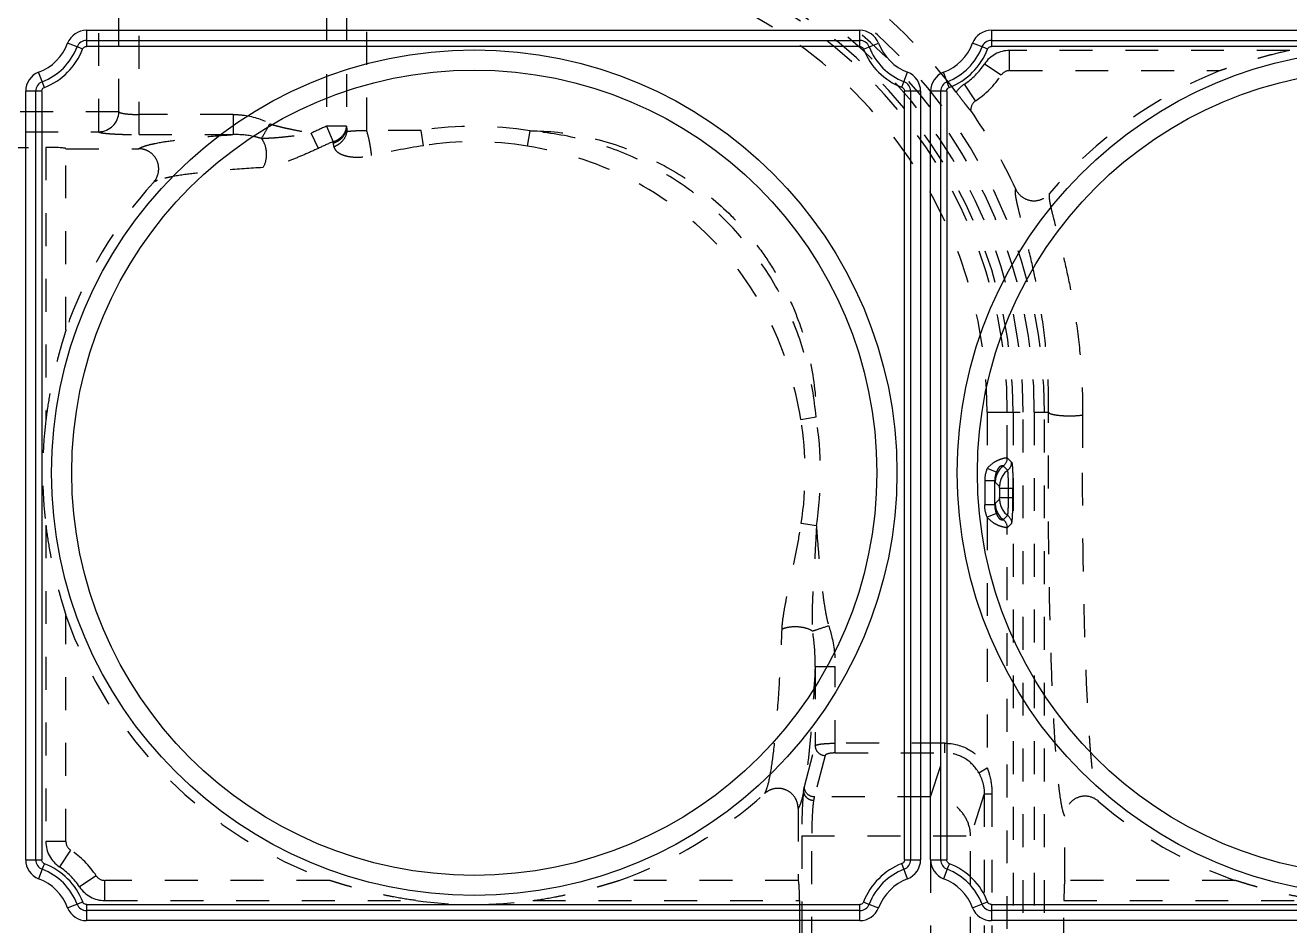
# Model space of a CAD drawing. Header units: millimetres. Extents: x -840 to 1682, y -9216 to -2117.
# Drawn here: x -319.7 to -256.9, y -2510.8 to -2466.1 of the extents above; entities that cross this region are included whole.
import ezdxf

# ---------------------------------------------------------------- set-up
doc = ezdxf.new("R2010")
doc.units = ezdxf.units.MM
doc.header["$LTSCALE"] = 16.335
doc.linetypes.add('HIDDEN', pattern=[0.2, 0.1, -0.1])
doc.layers.get('0').update_dxf_attribs({"linetype": 'CONTINUOUS'})
doc.layers.add('DEFAULT_2', color=8, linetype='HIDDEN')

msp = doc.modelspace()

# ---------------------------------------------------------------- linework, layer by layer
at = {"color": 7, "linetype": 'Continuous'}
for p, q in [((-316.65, -2466.358), (-316.65, -2467.158)), ((-316.65, -2466.358), (-278.226, -2466.358)), ((-278.226, -2467.158), (-278.226, -2466.358)), ((-271.688, -2466.358), (-239.055, -2466.358)), ((-271.688, -2466.358), (-271.688, -2467.158)), ((-316.973, -2467.234), (-317.584, -2467.001)), ((-316.65, -2466.858), (-278.226, -2466.858)), ((-278.039, -2467.287), (-277.292, -2467.001)), ((-272.012, -2467.234), (-272.622, -2467.001)), ((-271.688, -2466.858), (-239.053, -2466.858)), ((-316.84, -2467.296), (-316.973, -2467.234)), ((-278.238, -2467.158), (-316.65, -2467.158)), ((-271.878, -2467.296), (-272.012, -2467.234)), ((-239.053, -2467.158), (-271.688, -2467.158)), ((-318.74, -2469.19), (-319.026, -2468.443)), ((-276.083, -2469.053), (-275.85, -2468.443)), ((-273.778, -2469.19), (-274.064, -2468.443)), ((-319.669, -2507.562), (-319.669, -2469.377)), ((-318.869, -2469.377), (-319.669, -2469.377)), ((-319.169, -2507.562), (-319.169, -2469.377)), ((-318.869, -2469.389), (-318.869, -2507.562)), ((-276.145, -2469.187), (-276.083, -2469.053)), ((-275.207, -2469.377), (-276.007, -2469.377)), ((-276.007, -2507.55), (-276.007, -2469.377)), ((-275.707, -2469.377), (-275.707, -2507.562)), ((-275.207, -2469.377), (-275.207, -2507.562)), ((-273.907, -2469.377), (-274.707, -2469.377)), ((-274.707, -2507.562), (-274.707, -2469.377)), ((-274.207, -2507.562), (-274.207, -2469.377)), ((-273.907, -2469.389), (-273.907, -2507.562)), ((-319.669, -2507.562), (-318.869, -2507.562)), ((-318.731, -2507.752), (-318.793, -2507.886)), ((-275.85, -2508.496), (-276.136, -2507.749)), ((-276.007, -2507.562), (-275.207, -2507.562)), ((-274.707, -2507.562), (-273.907, -2507.562)), ((-273.769, -2507.752), (-273.831, -2507.886)), ((-318.793, -2507.886), (-319.026, -2508.496)), ((-273.831, -2507.886), (-274.064, -2508.496)), ((-317.584, -2509.938), (-316.837, -2509.653)), ((-278.036, -2509.643), (-277.902, -2509.705)), ((-277.902, -2509.705), (-277.292, -2509.938)), ((-272.622, -2509.938), (-271.875, -2509.653)), ((-316.65, -2509.781), (-316.65, -2510.581)), ((-278.226, -2510.081), (-316.65, -2510.081)), ((-316.638, -2509.781), (-278.226, -2509.781)), ((-278.226, -2510.581), (-278.226, -2509.781)), ((-271.688, -2509.781), (-271.688, -2510.581)), ((-239.053, -2510.081), (-271.688, -2510.081)), ((-271.676, -2509.781), (-239.053, -2509.781)), ((-278.226, -2510.581), (-316.65, -2510.581)), ((-239.053, -2510.581), (-271.688, -2510.581))]:
    msp.add_line(p, q, dxfattribs=at)
for centre, radius in [((-297.381, -2488.331), 21), ((-252.381, -2488.331), 21), ((-297.381, -2488.331), 20), ((-252.381, -2488.331), 20)]:
    msp.add_circle(centre, radius, dxfattribs=at)
for centre, radius, start, end in [((-294.881, -2485.831), 81.156, 0, 90), ((-294.881, -2485.831), 81.099, 0, 90), ((-294.881, -2485.831), 79.102, 0, 90), ((-294.881, -2485.831), 71.5, 0, 90), ((-294.881, -2485.831), 68.5, 0, 90), ((-294.881, -2485.831), 66, 0, 90), ((-316.65, -2467.358), 1, 90, 159.07517), ((-278.226, -2467.358), 1, 20.92483, 90), ((-271.688, -2467.358), 1, 90, 159.07517), ((-319.919, -2466.108), 2.5, 290.92483, 339.07517), ((-316.65, -2467.358), 0.5, 90, 159.07517), ((-278.226, -2467.358), 0.5, 20.92483, 90), ((-274.957, -2466.108), 2.5, 200.92483, 249.07517), ((-274.957, -2466.108), 2.5, 290.92483, 339.07517), ((-271.688, -2467.358), 0.5, 90, 159.07517), ((-319.919, -2466.108), 3, 290.92483, 339.07517), ((-319.919, -2466.108), 3.3, 290.92483, 338.98658), ((-274.957, -2466.108), 3.3, 200.92483, 248.98658), ((-274.957, -2466.108), 3, 200.92483, 249.07517), ((-274.957, -2466.108), 3, 290.92483, 339.07517), ((-274.957, -2466.108), 3.3, 290.92483, 338.98658), ((-318.669, -2469.377), 1, 110.92483, 180), ((-318.669, -2469.377), 0.5, 110.92483, 180), ((-276.207, -2469.377), 0.5, 0, 69.07517), ((-276.207, -2469.377), 1, 0, 69.07517), ((-273.707, -2469.377), 1, 110.92483, 180), ((-273.707, -2469.377), 0.5, 110.92483, 180), ((-318.669, -2507.562), 1, 180, 249.07517), ((-318.669, -2507.562), 0.5, 180, 249.07517), ((-319.919, -2510.831), 3.3, 20.92483, 68.98658), ((-274.957, -2510.831), 3.3, 110.92483, 158.98658), ((-276.207, -2507.562), 0.5, 290.92483, 360), ((-276.207, -2507.562), 1, 290.92483, 360), ((-273.707, -2507.562), 1, 180, 249.07517), ((-273.707, -2507.562), 0.5, 180, 249.07517), ((-274.957, -2510.831), 3.3, 20.92483, 68.98658), ((-319.919, -2510.831), 3, 20.92483, 69.07517), ((-274.957, -2510.831), 3, 110.92483, 159.07517), ((-274.957, -2510.831), 3, 20.92483, 69.07517), ((-319.919, -2510.831), 2.5, 20.92483, 69.07517), ((-274.957, -2510.831), 2.5, 110.92483, 159.07517), ((-274.957, -2510.831), 2.5, 20.92483, 69.07517), ((-316.65, -2509.581), 1, 200.92483, 270), ((-316.65, -2509.581), 0.5, 200.92483, 270), ((-278.226, -2509.581), 0.5, 270, 339.07517), ((-278.226, -2509.581), 1, 270, 339.07517), ((-271.688, -2509.581), 1, 200.92483, 270), ((-271.688, -2509.581), 0.5, 200.92483, 270)]:
    msp.add_arc(centre, radius, start, end, dxfattribs=at)
for points in [[(-316.838, -2467.291), (-316.83, -2467.267), (-316.816, -2467.244), (-316.799, -2467.225)], [(-316.799, -2467.225), (-316.781, -2467.205), (-316.759, -2467.188), (-316.734, -2467.177)], [(-316.734, -2467.177), (-316.708, -2467.165), (-316.679, -2467.158), (-316.65, -2467.158)], [(-278.238, -2467.158), (-278.184, -2467.155), (-278.126, -2467.177), (-278.087, -2467.214)], [(-278.087, -2467.214), (-278.066, -2467.234), (-278.05, -2467.26), (-278.039, -2467.287)], [(-271.876, -2467.291), (-271.868, -2467.267), (-271.854, -2467.244), (-271.837, -2467.225)], [(-271.837, -2467.225), (-271.819, -2467.205), (-271.797, -2467.188), (-271.772, -2467.177)], [(-271.772, -2467.177), (-271.746, -2467.165), (-271.717, -2467.158), (-271.688, -2467.158)], [(-318.869, -2469.389), (-318.872, -2469.335), (-318.85, -2469.277), (-318.813, -2469.238)], [(-318.813, -2469.238), (-318.792, -2469.217), (-318.767, -2469.201), (-318.74, -2469.19)], [(-276.14, -2469.189), (-276.116, -2469.197), (-276.093, -2469.211), (-276.074, -2469.228)], [(-276.074, -2469.228), (-276.054, -2469.246), (-276.037, -2469.268), (-276.026, -2469.293)], [(-276.026, -2469.293), (-276.014, -2469.319), (-276.007, -2469.348), (-276.007, -2469.377)], [(-273.907, -2469.389), (-273.91, -2469.335), (-273.888, -2469.277), (-273.851, -2469.238)], [(-273.851, -2469.238), (-273.831, -2469.217), (-273.805, -2469.201), (-273.778, -2469.19)], [(-318.85, -2507.647), (-318.862, -2507.621), (-318.869, -2507.591), (-318.869, -2507.562)], [(-318.802, -2507.712), (-318.822, -2507.694), (-318.839, -2507.671), (-318.85, -2507.647)], [(-318.735, -2507.751), (-318.76, -2507.743), (-318.783, -2507.729), (-318.802, -2507.712)], [(-276.063, -2507.701), (-276.083, -2507.722), (-276.109, -2507.739), (-276.136, -2507.749)], [(-276.007, -2507.55), (-276.004, -2507.604), (-276.026, -2507.663), (-276.063, -2507.701)], [(-273.888, -2507.647), (-273.9, -2507.621), (-273.907, -2507.591), (-273.907, -2507.562)], [(-273.84, -2507.712), (-273.86, -2507.694), (-273.877, -2507.671), (-273.888, -2507.647)], [(-273.774, -2507.751), (-273.798, -2507.743), (-273.821, -2507.729), (-273.84, -2507.712)], [(-316.789, -2509.725), (-316.809, -2509.705), (-316.826, -2509.68), (-316.837, -2509.653)], [(-316.638, -2509.781), (-316.691, -2509.784), (-316.75, -2509.762), (-316.789, -2509.725)], [(-278.078, -2509.715), (-278.096, -2509.736), (-278.119, -2509.753), (-278.145, -2509.764)], [(-278.038, -2509.648), (-278.046, -2509.673), (-278.06, -2509.696), (-278.078, -2509.715)], [(-271.827, -2509.725), (-271.848, -2509.705), (-271.864, -2509.68), (-271.875, -2509.653)], [(-271.676, -2509.781), (-271.73, -2509.784), (-271.788, -2509.762), (-271.827, -2509.725)], [(-278.145, -2509.764), (-278.17, -2509.775), (-278.198, -2509.781), (-278.226, -2509.781)]]:
    msp.add_open_spline(points, degree=3, dxfattribs=at)
at = {"layer": 'DEFAULT_2', "color": 8, "linetype": 'HIDDEN'}
for p, q in [((-316.039, -2471.396), (-316.039, -2461.848)), ((-315.04, -2470.399), (-315.04, -2461.993)), ((-314.036, -2471.536), (-314.036, -2461.995)), ((-304.726, -2461.995), (-304.726, -2471.125)), ((-303.727, -2461.995), (-303.722, -2471.199)), ((-302.723, -2471.331), (-302.723, -2461.848)), ((-256.866, -2467.358), (-270.781, -2467.358)), ((-270.781, -2468.358), (-270.781, -2467.358)), ((-271.199, -2468.583), (-272.034, -2468.033)), ((-270.781, -2468.358), (-260.322, -2468.358)), ((-272.482, -2469.866), (-273.032, -2469.031)), ((-315.04, -2470.399), (-332.763, -2470.399)), ((-315.04, -2470.399), (-315.034, -2470.406)), ((-309.359, -2470.539), (-314.036, -2470.539)), ((-309.359, -2470.539), (-309.359, -2471.536)), ((-272.707, -2470.348), (-272.707, -2470.284)), ((-332.763, -2471.396), (-316.039, -2471.396)), ((-316.039, -2471.396), (-316.033, -2471.404)), ((-307.625, -2471.157), (-307.536, -2470.999)), ((-303.727, -2471.125), (-304.726, -2471.125)), ((-304.726, -2471.125), (-304.399, -2471.89)), ((-303.727, -2471.125), (-303.722, -2471.199)), ((-300.027, -2471.331), (-302.723, -2471.331)), ((-299.909, -2472.087), (-300.027, -2471.331)), ((-294.734, -2472.106), (-294.611, -2471.351)), ((-314.036, -2471.536), (-309.359, -2471.536)), ((-305.128, -2472.221), (-305.489, -2471.471)), ((-304.394, -2471.961), (-304.399, -2471.89)), ((-321.169, -2472.17), (-318.669, -2472.17)), ((-318.669, -2472.17), (-318.669, -2485.72)), ((-317.669, -2472.24), (-314.058, -2472.24)), ((-317.669, -2481.233), (-317.669, -2472.24)), ((-281.155, -2485.685), (-280.401, -2485.562)), ((-271.896, -2485.331), (-270.106, -2485.331)), ((-271.896, -2485.331), (-271.896, -2488.117)), ((-270.898, -2487.597), (-270.898, -2485.331)), ((-270.605, -2485.331), (-270.605, -2536.331)), ((-270.106, -2536.331), (-270.106, -2485.331)), ((-269.555, -2485.331), (-268.845, -2485.331)), ((-269.555, -2485.331), (-269.555, -2536.331)), ((-269.056, -2536.331), (-269.056, -2485.331)), ((-270.898, -2487.597), (-270.682, -2487.813)), ((-271.441, -2488.308), (-271.896, -2488.117)), ((-270.882, -2488.213), (-271.097, -2487.997)), ((-271.522, -2488.736), (-272.022, -2488.736)), ((-272.022, -2488.736), (-272.022, -2489.926)), ((-271.522, -2489.926), (-271.522, -2488.736)), ((-271.283, -2489.011), (-271.498, -2488.796)), ((-271.279, -2489.095), (-270.618, -2489.095)), ((-271.279, -2489.095), (-271.279, -2489.568)), ((-271.279, -2489.568), (-270.618, -2489.568)), ((-270.838, -2489.568), (-270.838, -2489.095)), ((-270.618, -2489.568), (-270.618, -2489.095)), ((-271.522, -2489.926), (-272.022, -2489.926)), ((-271.498, -2489.867), (-271.283, -2489.652)), ((-280.381, -2490.977), (-281.136, -2490.859)), ((-271.442, -2490.355), (-271.896, -2490.546)), ((-271.896, -2490.546), (-271.896, -2502.991)), ((-271.097, -2490.665), (-270.882, -2490.45)), ((-270.682, -2490.849), (-270.898, -2491.065)), ((-318.669, -2490.942), (-318.669, -2506.655)), ((-270.898, -2530.597), (-270.898, -2491.065)), ((-317.669, -2506.655), (-317.669, -2495.43)), ((-280.446, -2497.949), (-279.448, -2497.949)), ((-280.446, -2497.949), (-280.446, -2501.893)), ((-279.448, -2502.251), (-279.448, -2497.949)), ((-280.973, -2503.914), (-280.446, -2501.893)), ((-274.001, -2501.768), (-279.448, -2501.768)), ((-274.001, -2502.251), (-274.001, -2501.768)), ((-279.947, -2502.376), (-280.475, -2504.397)), ((-279.448, -2502.251), (-274.001, -2502.251)), ((-274.713, -2504.434), (-274.001, -2502.251)), ((-272.319, -2503.236), (-271.896, -2502.991)), ((-274.713, -2504.434), (-280.484, -2504.434)), ((-272.042, -2504.287), (-272.721, -2506.366)), ((-272.042, -2504.287), (-271.661, -2504.287)), ((-272.042, -2504.287), (-272.042, -2517.376)), ((-271.661, -2504.287), (-271.661, -2517.376)), ((-281.29, -2505.008), (-281.29, -2508.581)), ((-268.032, -2508.581), (-268.032, -2505.397)), ((-281.113, -2506.366), (-272.721, -2506.366)), ((-281.113, -2506.366), (-281.113, -2515.297)), ((-280.614, -2515.297), (-280.614, -2506.366)), ((-272.721, -2515.297), (-272.721, -2506.366)), ((-317.669, -2506.655), (-318.669, -2506.655)), ((-317.444, -2507.073), (-317.994, -2507.908)), ((-274.707, -2507.562), (-274.707, -2514.1)), ((-316.161, -2508.356), (-316.996, -2508.906)), ((-304.588, -2508.581), (-315.743, -2508.581)), ((-315.743, -2509.581), (-315.743, -2508.581)), ((-281.29, -2508.581), (-290.174, -2508.581)), ((-259.588, -2508.581), (-268.032, -2508.581)), ((-315.743, -2509.581), (-300.286, -2509.581)), ((-294.476, -2509.581), (-281.22, -2509.581)), ((-281.22, -2509.581), (-281.22, -2512.081)), ((-268.085, -2509.581), (-255.286, -2509.581)), ((-268.085, -2512.081), (-268.085, -2509.581))]:
    msp.add_line(p, q, dxfattribs=at)
for centre, radius, start, end in [((-294.881, -2485.831), 80.657, 0, 90), ((-294.881, -2485.831), 80.158, 0, 90), ((-294.881, -2485.831), 79.659, 0, 90), ((-294.881, -2485.831), 79.603, 0, 90), ((-294.881, -2485.831), 70, 0, 90), ((-294.381, -2485.331), 25.325, 0, 90), ((-294.381, -2485.331), 24.826, 0, 90), ((-294.381, -2485.331), 24.275, 0, 90), ((-294.381, -2485.331), 23.776, 0, 90), ((-294.381, -2485.331), 23.483, 0, 90), ((-294.381, -2485.331), 22.485, 360, 90), ((-294.381, -2485.331), 26.296, 37.2132, 52.14975), ((-270.781, -2468.858), 1.5, 90, 146.63299), ((-274.957, -2466.108), 3.5, 303.36701, 326.63299), ((-274.957, -2466.108), 4.5, 303.36701, 326.63299), ((-270.781, -2468.858), 0.5, 90, 146.63299), ((-252.381, -2488.331), 21.494, 111.68315, 139.83731), ((-272.207, -2470.284), 1.5, 123.36701, 145.20339), ((-272.207, -2470.284), 0.5, 123.36701, 180), ((-316.042, -2470.394), 1.002, 270.21471, 359.7199), ((-294.381, -2485.331), 26.349, 24.88052, 34.65615), ((-297.381, -2488.331), 18.708, 113.11646, 115.68206), ((-297.381, -2488.331), 17.205, 80.73574, 98.84611), ((-297.381, -2488.331), 17.877, 113.11646, 115.68206), ((-303.483, -2471.895), 0.913, 184.14266, 195.64761), ((-297.381, -2488.331), 16.44, 80.73568, 98.84611), ((-297.381, -2488.331), 21.494, 137.86698, 160.71511), ((-297.381, -2488.331), 21.448, 173.00793, 186.99207), ((-297.381, -2488.331), 16.44, 351.15389, 9.26432), ((-297.381, -2488.331), 17.205, 351.15388, 9.26436), ((39.686, -2488.316), 306.858, 179.46754, 180.0028), ((-271.399, -2487.597), 0.501, 306.98264, 359.93726), ((-270.497, -2488.799), 1.002, 126.84223, 179.81792), ((-270.282, -2489.014), 1.002, 126.83752, 179.8235), ((-271.182, -2487.812), 0.501, 306.82931, 359.82414), ((-270.497, -2489.864), 1.002, 180.18187, 233.15761), ((-270.282, -2489.648), 1.002, 180.18222, 233.15792), ((-271.397, -2491.065), 0.5, 359.95048, 53.12974), ((-297.381, -2488.331), 21.494, 199.28489, 250.40988), ((-296.033, -2500.497), 15.443, 347.05773, 347.2159), ((-297.381, -2488.331), 21.494, 289.59012, 312.13302), ((-252.381, -2488.331), 21.494, 229.35698, 250.40988), ((-317.169, -2506.655), 1.5, 180, 236.63299), ((-317.169, -2506.655), 0.5, 180, 236.63299), ((-319.919, -2510.831), 4.5, 33.36701, 56.63299), ((-319.919, -2510.831), 3.5, 33.36701, 56.63299), ((-315.743, -2508.081), 0.5, 213.36701, 270), ((-315.743, -2508.081), 1.5, 213.36701, 270), ((-297.381, -2488.331), 21.448, 262.21628, 277.78372)]:
    msp.add_arc(centre, radius, start, end, dxfattribs=at)
for centre, major_axis, ratio, start_param, end_param in [((-318.669, -2472.24), (1, 0), 0.069927, 0, 1.570796), ((-281.29, -2509.581), (0, 1), 0.069927, -1.570796, 0), ((-268.032, -2509.581), (0, 1), 0.052408, 0, 1.570796)]:
    msp.add_ellipse(centre, major_axis=major_axis, ratio=ratio, start_param=start_param, end_param=end_param, dxfattribs=at)
for points, knots in [([(-256.866, -2467.358), (-257.186, -2467.426), (-257.664, -2467.539), (-258.294, -2467.709), (-258.76, -2467.844), (-259.144, -2467.963), (-259.445, -2468.061), (-259.663, -2468.134), (-259.873, -2468.205), (-260.038, -2468.263), (-260.159, -2468.304), (-260.232, -2468.331), (-260.286, -2468.346), (-260.313, -2468.358), (-260.322, -2468.358)], [0, 0, 0, 0, 0.272562, 0.408489, 0.543701, 0.677354, 0.743057, 0.807419, 0.86951, 0.927338, 0.953288, 0.975716, 0.992375, 1, 1, 1, 1]), ([(-272.708, -2470.356), (-272.725, -2470.345), (-272.759, -2470.3), (-272.823, -2470.226), (-272.902, -2470.125), (-273.031, -2469.961), (-273.211, -2469.727), (-273.36, -2469.531), (-273.439, -2469.428)], [0, 0, 0, 0, 0.05075, 0.1399, 0.249872, 0.376248, 0.670235, 1, 1, 1, 1]), ([(-315.034, -2470.406), (-315.03, -2470.418), (-314.997, -2470.439), (-314.935, -2470.461), (-314.839, -2470.483), (-314.661, -2470.511), (-314.39, -2470.532), (-314.16, -2470.539), (-314.036, -2470.539)], [0, 0, 0, 0, 0.037777, 0.104225, 0.199887, 0.322833, 0.636042, 1, 1, 1, 1]), ([(-309.359, -2470.539), (-309.201, -2470.539), (-308.572, -2470.577), (-307.946, -2470.765), (-307.536, -2470.999)], [0, 0, 0, 0, 0.251063, 1, 1, 1, 1]), ([(-316.033, -2471.404), (-316.029, -2471.41), (-316.009, -2471.42), (-315.95, -2471.439), (-315.831, -2471.459), (-315.643, -2471.481), (-315.397, -2471.5), (-315.102, -2471.516), (-314.643, -2471.532), (-314.283, -2471.536), (-314.036, -2471.536)], [0, 0, 0, 0, 0.011444, 0.030786, 0.094249, 0.189806, 0.314038, 0.462757, 0.630794, 1, 1, 1, 1]), ([(-307.952, -2471.734), (-307.932, -2471.697), (-307.823, -2471.505), (-307.713, -2471.312), (-307.625, -2471.157)], [0, 0, 0, 0, 0.191682, 1, 1, 1, 1]), ([(-307.536, -2470.999), (-307.455, -2471.033), (-307.285, -2471.08), (-307.031, -2471.146), (-306.775, -2471.207), (-306.433, -2471.28), (-306.003, -2471.365), (-305.66, -2471.436), (-305.489, -2471.471)], [0, 0, 0, 0, 0.125003, 0.250043, 0.374982, 0.499991, 0.750002, 1, 1, 1, 1]), ([(-304.399, -2471.89), (-304.219, -2471.834), (-303.966, -2471.685), (-303.769, -2471.378), (-303.73, -2471.208), (-303.727, -2471.125)], [0, 0, 0, 0, 0.525138, 0.768461, 1, 1, 1, 1]), ([(-304.394, -2471.961), (-304.303, -2471.933), (-304.128, -2471.853), (-303.847, -2471.629), (-303.728, -2471.366), (-303.722, -2471.199)], [0, 0, 0, 0, 0.267201, 0.531642, 1, 1, 1, 1]), ([(-304.362, -2472.141), (-304.277, -2472.108), (-304.112, -2472.022), (-303.848, -2471.795), (-303.725, -2471.55), (-303.705, -2471.388)], [0, 0, 0, 0, 0.265332, 0.529656, 1, 1, 1, 1]), ([(-303.705, -2471.388), (-303.673, -2471.377), (-303.571, -2471.364), (-303.365, -2471.345), (-303.07, -2471.334), (-302.844, -2471.331), (-302.723, -2471.331)], [0, 0, 0, 0, 0.102515, 0.311543, 0.63048, 1, 1, 1, 1]), ([(-302.485, -2472.582), (-302.491, -2472.494), (-302.514, -2472.295), (-302.584, -2471.876), (-302.66, -2471.547), (-302.723, -2471.331)], [0, 0, 0, 0, 0.207425, 0.471538, 1, 1, 1, 1]), ([(-294.611, -2471.351), (-293.686, -2471.345), (-291.829, -2471.558), (-289.166, -2472.396), (-286.707, -2473.724), (-284.912, -2475.21), (-283.667, -2476.584), (-282.833, -2477.698), (-282.108, -2478.887), (-281.505, -2480.141), (-281.028, -2481.449), (-280.555, -2483.242), (-280.388, -2484.636), (-280.401, -2485.562)], [0, 0, 0, 0, 0.124927, 0.24999, 0.374888, 0.499791, 0.562338, 0.624892, 0.687416, 0.74991, 0.812451, 0.875094, 1, 1, 1, 1]), ([(-280.401, -2485.562), (-280.485, -2484.648), (-280.781, -2482.833), (-281.709, -2480.243), (-283.067, -2477.866), (-284.817, -2475.767), (-286.916, -2474.017), (-289.293, -2472.659), (-291.883, -2471.731), (-293.698, -2471.437), (-294.611, -2471.351)], [0, 0, 0, 0, 0.125989, 0.251087, 0.375726, 0.500019, 0.624306, 0.748931, 0.874014, 1, 1, 1, 1]), ([(-313.849, -2472.138), (-313.76, -2472.105), (-313.551, -2472.043), (-313.017, -2471.925), (-312.14, -2471.792), (-310.853, -2471.652), (-309.889, -2471.574), (-309.359, -2471.536)], [0, 0, 0, 0, 0.062654, 0.14394, 0.361347, 0.648718, 1, 1, 1, 1]), ([(-307.952, -2471.735), (-308.065, -2471.698), (-308.524, -2471.572), (-309.004, -2471.528), (-309.359, -2471.536)], [0, 0, 0, 0, 0.251112, 1, 1, 1, 1]), ([(-307.952, -2471.734), (-307.91, -2471.725), (-307.818, -2471.72), (-307.676, -2471.711), (-307.526, -2471.702), (-307.321, -2471.693), (-307.061, -2471.67), (-306.643, -2471.63), (-306.118, -2471.567), (-305.699, -2471.502), (-305.489, -2471.471)], [0, 0, 0, 0, 0.052138, 0.111274, 0.171898, 0.234153, 0.359859, 0.486858, 0.74278, 1, 1, 1, 1]), ([(-307.952, -2471.735), (-307.913, -2471.786), (-307.771, -2472.025), (-307.714, -2472.309), (-307.714, -2472.521)], [0, 0, 0, 0, 0.232604, 1, 1, 1, 1]), ([(-314.058, -2472.24), (-314.045, -2472.231), (-313.979, -2472.19), (-313.907, -2472.16), (-313.849, -2472.138)], [0, 0, 0, 0, 0.204129, 1, 1, 1, 1]), ([(-313.06, -2473.243), (-313.059, -2473.113), (-313.109, -2472.849), (-313.331, -2472.515), (-313.664, -2472.292), (-313.927, -2472.24), (-314.058, -2472.24)], [0, 0, 0, 0, 0.24997, 0.499938, 0.74995, 1, 1, 1, 1]), ([(-305.128, -2472.221), (-305.364, -2472.327), (-305.829, -2472.542), (-306.531, -2472.822), (-307.111, -2473.018), (-307.56, -2473.133), (-307.777, -2473.168), (-307.882, -2473.174)], [0, 0, 0, 0, 0.265068, 0.525355, 0.774885, 0.892611, 1, 1, 1, 1]), ([(-307.714, -2472.521), (-307.714, -2472.582), (-307.728, -2472.807), (-307.795, -2473.033), (-307.882, -2473.174)], [0, 0, 0, 0, 0.266439, 1, 1, 1, 1]), ([(-304.363, -2472.141), (-304.346, -2472.201), (-304.281, -2472.319), (-304.12, -2472.454), (-303.913, -2472.554), (-303.573, -2472.645), (-303.087, -2472.673), (-302.689, -2472.626), (-302.485, -2472.582)], [0, 0, 0, 0, 0.090712, 0.1892, 0.299674, 0.422391, 0.69758, 1, 1, 1, 1]), ([(-281.155, -2485.685), (-281.432, -2483.992), (-282.447, -2480.667), (-285.476, -2476.427), (-289.716, -2473.398), (-293.042, -2472.383), (-294.734, -2472.106)], [0, 0, 0, 0, 0.250932, 0.5, 0.749067, 1, 1, 1, 1]), ([(-313.321, -2473.912), (-313.239, -2473.822), (-313.107, -2473.61), (-313.061, -2473.365), (-313.06, -2473.243)], [0, 0, 0, 0, 0.499866, 1, 1, 1, 1]), ([(-307.882, -2473.174), (-308.505, -2473.211), (-309.637, -2473.29), (-311.145, -2473.437), (-312.169, -2473.579), (-312.782, -2473.707), (-313.019, -2473.774), (-313.117, -2473.811)], [0, 0, 0, 0, 0.354418, 0.644027, 0.86081, 0.9403, 1, 1, 1, 1]), ([(-313.117, -2473.811), (-313.138, -2473.819), (-313.209, -2473.847), (-313.278, -2473.88), (-313.321, -2473.912)], [0, 0, 0, 0, 0.299117, 1, 1, 1, 1]), ([(-268.845, -2485.331), (-268.837, -2484.516), (-268.886, -2482.964), (-269.123, -2480.789), (-269.449, -2478.919), (-269.796, -2477.379), (-270.071, -2476.302), (-270.253, -2475.599), (-270.356, -2475.187), (-270.433, -2474.85), (-270.481, -2474.585), (-270.5, -2474.392), (-270.493, -2474.284), (-270.478, -2474.246)], [0, 0, 0, 0, 0.217481, 0.413823, 0.58321, 0.723604, 0.834818, 0.879626, 0.917346, 0.948074, 0.971927, 0.989093, 1, 1, 1, 1]), ([(-270.478, -2474.246), (-270.408, -2474.396), (-270.189, -2474.665), (-269.709, -2474.857), (-269.196, -2474.798), (-268.914, -2474.595), (-268.807, -2474.468)], [0, 0, 0, 0, 0.250064, 0.499967, 0.749908, 1, 1, 1, 1]), ([(-268.807, -2474.468), (-268.822, -2474.506), (-268.827, -2474.613), (-268.806, -2474.805), (-268.755, -2475.07), (-268.676, -2475.408), (-268.571, -2475.821), (-268.385, -2476.525), (-268.106, -2477.601), (-267.758, -2479.137), (-267.434, -2480.992), (-267.2, -2483.137), (-267.152, -2484.665), (-267.159, -2485.465)], [0, 0, 0, 0, 0.010805, 0.028035, 0.052104, 0.083177, 0.121346, 0.166676, 0.278995, 0.420245, 0.589749, 0.784984, 1, 1, 1, 1]), ([(-317.669, -2481.233), (-317.669, -2481.237), (-317.673, -2481.251), (-317.685, -2481.295), (-317.708, -2481.371), (-317.741, -2481.478), (-317.791, -2481.645), (-317.858, -2481.867), (-317.938, -2482.144), (-318.017, -2482.43), (-318.12, -2482.818), (-318.242, -2483.31), (-318.373, -2483.906), (-318.527, -2484.708), (-318.619, -2485.315), (-318.669, -2485.72)], [0, 0, 0, 0, 0.003083, 0.009558, 0.029485, 0.054714, 0.082718, 0.142945, 0.206018, 0.270524, 0.335844, 0.467771, 0.600522, 0.733601, 1, 1, 1, 1]), ([(-268.032, -2505.397), (-268.051, -2505.369), (-268.086, -2505.293), (-268.154, -2505.079), (-268.23, -2504.696), (-268.315, -2504.105), (-268.397, -2503.343), (-268.475, -2502.418), (-268.548, -2501.339), (-268.615, -2500.119), (-268.698, -2498.25), (-268.779, -2495.67), (-268.84, -2492.362), (-268.865, -2488.88), (-268.856, -2486.517), (-268.845, -2485.331)], [0, 0, 0, 0, 0.005122, 0.012367, 0.03341, 0.063175, 0.1014, 0.147722, 0.201642, 0.262597, 0.32992, 0.480726, 0.647549, 0.823174, 1, 1, 1, 1]), ([(-268.845, -2485.331), (-268.84, -2485.346), (-268.805, -2485.377), (-268.688, -2485.424), (-268.47, -2485.467), (-268.154, -2485.499), (-267.92, -2485.507), (-267.795, -2485.507)], [0, 0, 0, 0, 0.043767, 0.117778, 0.3539, 0.652534, 1, 1, 1, 1]), ([(-267.795, -2485.507), (-267.737, -2485.507), (-267.525, -2485.503), (-267.312, -2485.488), (-267.159, -2485.465)], [0, 0, 0, 0, 0.271878, 1, 1, 1, 1]), ([(-270.898, -2487.597), (-270.901, -2487.596), (-270.912, -2487.596), (-270.933, -2487.597), (-270.965, -2487.601), (-271.027, -2487.611), (-271.127, -2487.634), (-271.267, -2487.678), (-271.427, -2487.746), (-271.655, -2487.875), (-271.808, -2488.012), (-271.896, -2488.117)], [0, 0, 0, 0, 0.009515, 0.028187, 0.056047, 0.092934, 0.192084, 0.321279, 0.474664, 0.643623, 1, 1, 1, 1]), ([(-271.097, -2487.997), (-271.099, -2487.994), (-271.111, -2487.99), (-271.147, -2487.989), (-271.205, -2487.998), (-271.281, -2488.036), (-271.344, -2488.111), (-271.399, -2488.205), (-271.429, -2488.273), (-271.442, -2488.307)], [0, 0, 0, 0, 0.022219, 0.06428, 0.219663, 0.357934, 0.561613, 0.781975, 1, 1, 1, 1]), ([(-270.838, -2489.095), (-270.838, -2488.986), (-270.84, -2488.827), (-270.845, -2488.624), (-270.85, -2488.493), (-270.857, -2488.385), (-270.863, -2488.301), (-270.872, -2488.248), (-270.876, -2488.219), (-270.882, -2488.213)], [0, 0, 0, 0, 0.370096, 0.538597, 0.687654, 0.81201, 0.907489, 0.970631, 1, 1, 1, 1]), ([(-270.682, -2487.813), (-270.678, -2487.816), (-270.674, -2487.829), (-270.664, -2487.867), (-270.655, -2487.943), (-270.644, -2488.064), (-270.635, -2488.222), (-270.628, -2488.411), (-270.62, -2488.705), (-270.618, -2488.936), (-270.618, -2489.095)], [0, 0, 0, 0, 0.010597, 0.029515, 0.092622, 0.1881, 0.312451, 0.461436, 0.629881, 1, 1, 1, 1]), ([(-267.172, -2488.331), (-267.172, -2489.344), (-267.163, -2491.335), (-267.12, -2494.234), (-267.05, -2496.927), (-266.957, -2499.322), (-266.857, -2501.091), (-266.765, -2502.295), (-266.696, -2503.021), (-266.624, -2503.619), (-266.551, -2504.083), (-266.485, -2504.386), (-266.427, -2504.556), (-266.397, -2504.617), (-266.381, -2504.641)], [0, 0, 0, 0, 0.185743, 0.365037, 0.531676, 0.679869, 0.804514, 0.856625, 0.901308, 0.938201, 0.96702, 0.987588, 0.994789, 1, 1, 1, 1]), ([(-271.522, -2488.736), (-271.521, -2488.744), (-271.515, -2488.764), (-271.508, -2488.786), (-271.498, -2488.796)], [0, 0, 0, 0, 0.355623, 1, 1, 1, 1]), ([(-271.279, -2489.095), (-271.279, -2489.085), (-271.279, -2489.066), (-271.28, -2489.04), (-271.282, -2489.023), (-271.281, -2489.013), (-271.283, -2489.011)], [0, 0, 0, 0, 0.360376, 0.673794, 0.900129, 1, 1, 1, 1]), ([(-271.283, -2489.652), (-271.281, -2489.65), (-271.282, -2489.639), (-271.28, -2489.622), (-271.279, -2489.597), (-271.279, -2489.578), (-271.279, -2489.568)], [0, 0, 0, 0, 0.099878, 0.326216, 0.639633, 1, 1, 1, 1]), ([(-270.882, -2490.45), (-270.876, -2490.444), (-270.872, -2490.414), (-270.863, -2490.362), (-270.857, -2490.277), (-270.85, -2490.169), (-270.845, -2490.039), (-270.84, -2489.836), (-270.838, -2489.677), (-270.838, -2489.568)], [0, 0, 0, 0, 0.029475, 0.092708, 0.188156, 0.312443, 0.461481, 0.629977, 1, 1, 1, 1]), ([(-270.682, -2490.849), (-270.673, -2490.84), (-270.667, -2490.798), (-270.654, -2490.721), (-270.645, -2490.599), (-270.635, -2490.441), (-270.628, -2490.252), (-270.62, -2489.957), (-270.618, -2489.726), (-270.618, -2489.568)], [0, 0, 0, 0, 0.029625, 0.092355, 0.187757, 0.312245, 0.461334, 0.629814, 1, 1, 1, 1]), ([(-271.498, -2489.867), (-271.501, -2489.869), (-271.513, -2489.887), (-271.518, -2489.909), (-271.522, -2489.926)], [0, 0, 0, 0, 0.15624, 1, 1, 1, 1]), ([(-282.09, -2496.096), (-282.082, -2495.885), (-282.03, -2495.458), (-281.918, -2494.817), (-281.787, -2494.166), (-281.6, -2493.29), (-281.368, -2492.19), (-281.206, -2491.304), (-281.136, -2490.859)], [0, 0, 0, 0, 0.118956, 0.241863, 0.366772, 0.492904, 0.746368, 1, 1, 1, 1]), ([(-270.898, -2491.065), (-270.901, -2491.067), (-270.912, -2491.067), (-270.933, -2491.066), (-270.965, -2491.062), (-271.028, -2491.051), (-271.127, -2491.028), (-271.268, -2490.985), (-271.428, -2490.918), (-271.654, -2490.787), (-271.808, -2490.651), (-271.896, -2490.546)], [0, 0, 0, 0, 0.009528, 0.028229, 0.05619, 0.093146, 0.192428, 0.321655, 0.474681, 0.643709, 1, 1, 1, 1]), ([(-271.442, -2490.355), (-271.429, -2490.39), (-271.399, -2490.458), (-271.345, -2490.552), (-271.281, -2490.627), (-271.205, -2490.664), (-271.147, -2490.673), (-271.111, -2490.672), (-271.099, -2490.668), (-271.097, -2490.665)], [0, 0, 0, 0, 0.217868, 0.438328, 0.643373, 0.780174, 0.935677, 0.977795, 1, 1, 1, 1]), ([(-318.669, -2490.942), (-318.619, -2491.348), (-318.527, -2491.955), (-318.373, -2492.757), (-318.242, -2493.353), (-318.12, -2493.845), (-318.017, -2494.233), (-317.938, -2494.518), (-317.858, -2494.795), (-317.791, -2495.018), (-317.741, -2495.184), (-317.708, -2495.292), (-317.685, -2495.368), (-317.673, -2495.411), (-317.669, -2495.425), (-317.669, -2495.43)], [0, 0, 0, 0, 0.266399, 0.399478, 0.532229, 0.664156, 0.729476, 0.793982, 0.857055, 0.917282, 0.945286, 0.970515, 0.990442, 0.996917, 1, 1, 1, 1]), ([(-280.381, -2490.977), (-280.403, -2491.415), (-280.447, -2492.29), (-280.515, -2493.382), (-280.562, -2494.255), (-280.584, -2494.799), (-280.596, -2495.233), (-280.597, -2495.556), (-280.594, -2495.876), (-280.587, -2496.088), (-280.575, -2496.192)], [0, 0, 0, 0, 0.251775, 0.503326, 0.628837, 0.753952, 0.816259, 0.878309, 0.939685, 1, 1, 1, 1]), ([(-280.381, -2490.977), (-280.354, -2491.398), (-280.29, -2492.239), (-280.192, -2493.287), (-280.097, -2494.121), (-280.014, -2494.741), (-279.934, -2495.251), (-279.851, -2495.646), (-279.803, -2495.838), (-279.772, -2495.93)], [0, 0, 0, 0, 0.253407, 0.50615, 0.632093, 0.757411, 0.881409, 0.941672, 1, 1, 1, 1]), ([(-282.686, -2503.383), (-282.608, -2502.982), (-282.477, -2502.026), (-282.322, -2500.386), (-282.188, -2498.36), (-282.12, -2496.887), (-282.09, -2496.096)], [0, 0, 0, 0, 0.167718, 0.39523, 0.675587, 1, 1, 1, 1]), ([(-282.09, -2496.096), (-281.995, -2496.053), (-281.779, -2495.991), (-281.557, -2495.972), (-281.439, -2495.972)], [0, 0, 0, 0, 0.468295, 1, 1, 1, 1]), ([(-281.439, -2495.972), (-281.277, -2495.972), (-280.977, -2496.007), (-280.69, -2496.115), (-280.576, -2496.193)], [0, 0, 0, 0, 0.540359, 1, 1, 1, 1]), ([(-280.446, -2497.949), (-280.443, -2497.804), (-280.446, -2497.216), (-280.504, -2496.629), (-280.576, -2496.193)], [0, 0, 0, 0, 0.246673, 1, 1, 1, 1]), ([(-280.575, -2496.192), (-280.525, -2496.176), (-280.257, -2496.087), (-279.99, -2496), (-279.773, -2495.93)], [0, 0, 0, 0, 0.189145, 1, 1, 1, 1]), ([(-279.773, -2495.93), (-279.72, -2496.093), (-279.533, -2496.75), (-279.448, -2497.437), (-279.448, -2497.949)], [0, 0, 0, 0, 0.250392, 1, 1, 1, 1]), ([(-280.446, -2497.949), (-280.504, -2499.129), (-280.602, -2500.767), (-280.801, -2502.755), (-280.911, -2503.563), (-280.973, -2503.914)], [0, 0, 0, 0, 0.591793, 0.821304, 1, 1, 1, 1]), ([(-280.446, -2501.893), (-280.44, -2501.881), (-280.406, -2501.862), (-280.343, -2501.841), (-280.247, -2501.82), (-280.069, -2501.794), (-279.799, -2501.774), (-279.571, -2501.768), (-279.448, -2501.768)], [0, 0, 0, 0, 0.038401, 0.105483, 0.201998, 0.325442, 0.637524, 1, 1, 1, 1]), ([(-280.446, -2501.893), (-280.443, -2502.016), (-280.331, -2502.272), (-280.073, -2502.374), (-279.947, -2502.376)], [0, 0, 0, 0, 0.494428, 1, 1, 1, 1]), ([(-274.001, -2501.768), (-273.581, -2501.768), (-272.725, -2501.996), (-272.107, -2502.627), (-271.896, -2502.991)], [0, 0, 0, 0, 0.499862, 1, 1, 1, 1]), ([(-279.448, -2502.251), (-279.51, -2502.251), (-279.624, -2502.256), (-279.778, -2502.281), (-279.885, -2502.314), (-279.941, -2502.354), (-279.947, -2502.376)], [0, 0, 0, 0, 0.349304, 0.652233, 0.872986, 1, 1, 1, 1]), ([(-272.319, -2503.236), (-272.486, -2502.943), (-272.977, -2502.431), (-273.665, -2502.249), (-274.001, -2502.251)], [0, 0, 0, 0, 0.500826, 1, 1, 1, 1]), ([(-282.961, -2504.271), (-282.932, -2504.232), (-282.88, -2504.127), (-282.778, -2503.833), (-282.722, -2503.575), (-282.686, -2503.383)], [0, 0, 0, 0, 0.155754, 0.373339, 1, 1, 1, 1]), ([(-272.319, -2503.236), (-272.229, -2503.395), (-272.087, -2503.737), (-272.041, -2504.104), (-272.042, -2504.287)], [0, 0, 0, 0, 0.500116, 1, 1, 1, 1]), ([(-271.896, -2502.991), (-271.857, -2503.091), (-271.718, -2503.51), (-271.661, -2503.954), (-271.661, -2504.287)], [0, 0, 0, 0, 0.245387, 1, 1, 1, 1]), ([(-282.292, -2504.01), (-282.414, -2504.011), (-282.659, -2504.058), (-282.871, -2504.19), (-282.961, -2504.271)], [0, 0, 0, 0, 0.500134, 1, 1, 1, 1]), ([(-281.29, -2505.008), (-281.29, -2504.878), (-281.342, -2504.614), (-281.565, -2504.281), (-281.898, -2504.06), (-282.162, -2504.009), (-282.292, -2504.01)], [0, 0, 0, 0, 0.250053, 0.500063, 0.750028, 1, 1, 1, 1]), ([(-281.021, -2504.166), (-281.02, -2504.158), (-281.015, -2504.125), (-281.009, -2504.092), (-281.005, -2504.067)], [0, 0, 0, 0, 0.262547, 1, 1, 1, 1]), ([(-281.005, -2504.067), (-281.003, -2504.057), (-280.997, -2504.02), (-280.989, -2503.983), (-280.983, -2503.956)], [0, 0, 0, 0, 0.270915, 1, 1, 1, 1]), ([(-280.47, -2504.434), (-280.598, -2504.435), (-280.861, -2504.338), (-280.979, -2504.08), (-280.983, -2503.956)], [0, 0, 0, 0, 0.506795, 1, 1, 1, 1]), ([(-281.021, -2504.165), (-281.057, -2504.345), (-281.112, -2504.589), (-281.211, -2504.868), (-281.262, -2504.97), (-281.29, -2505.008)], [0, 0, 0, 0, 0.620788, 0.839853, 1, 1, 1, 1]), ([(-281.021, -2504.165), (-281.038, -2504.296), (-281.064, -2504.602), (-281.103, -2505.335), (-281.113, -2505.938), (-281.113, -2506.366)], [0, 0, 0, 0, 0.179533, 0.417912, 1, 1, 1, 1]), ([(-281.021, -2504.165), (-281.018, -2504.221), (-280.987, -2504.336), (-280.873, -2504.478), (-280.71, -2504.573), (-280.585, -2504.602), (-280.522, -2504.606)], [0, 0, 0, 0, 0.233117, 0.47781, 0.736134, 1, 1, 1, 1]), ([(-280.522, -2504.606), (-280.539, -2504.71), (-280.565, -2504.955), (-280.604, -2505.542), (-280.614, -2506.024), (-280.614, -2506.366)], [0, 0, 0, 0, 0.180056, 0.418429, 1, 1, 1, 1]), ([(-280.484, -2504.434), (-280.488, -2504.445), (-280.504, -2504.501), (-280.514, -2504.559), (-280.522, -2504.606)], [0, 0, 0, 0, 0.198013, 1, 1, 1, 1]), ([(-280.484, -2504.434), (-280.483, -2504.431), (-280.478, -2504.424), (-280.482, -2504.41), (-280.476, -2504.402), (-280.475, -2504.397)], [0, 0, 0, 0, 0.259181, 0.619043, 1, 1, 1, 1]), ([(-272.721, -2506.366), (-272.727, -2506.117), (-272.841, -2505.612), (-273.289, -2504.978), (-273.942, -2504.549), (-274.457, -2504.44), (-274.713, -2504.434)], [0, 0, 0, 0, 0.245762, 0.495076, 0.747249, 1, 1, 1, 1]), ([(-266.381, -2504.641), (-266.523, -2504.519), (-266.886, -2504.353), (-267.473, -2504.437), (-267.921, -2504.826), (-268.032, -2505.209), (-268.032, -2505.397)], [0, 0, 0, 0, 0.250076, 0.50012, 0.749793, 1, 1, 1, 1]), ([(-300.286, -2509.581), (-300.676, -2509.528), (-301.259, -2509.432), (-302.03, -2509.275), (-302.603, -2509.143), (-303.075, -2509.022), (-303.448, -2508.92), (-303.721, -2508.842), (-303.986, -2508.764), (-304.198, -2508.699), (-304.357, -2508.65), (-304.458, -2508.619), (-304.529, -2508.596), (-304.57, -2508.586), (-304.583, -2508.581), (-304.588, -2508.581)], [0, 0, 0, 0, 0.267252, 0.40073, 0.533832, 0.666016, 0.731402, 0.795907, 0.858868, 0.918789, 0.946517, 0.971347, 0.990766, 0.997019, 1, 1, 1, 1]), ([(-294.476, -2509.581), (-294.086, -2509.528), (-293.502, -2509.432), (-292.731, -2509.275), (-292.159, -2509.143), (-291.686, -2509.022), (-291.314, -2508.92), (-291.04, -2508.842), (-290.775, -2508.764), (-290.563, -2508.699), (-290.405, -2508.65), (-290.303, -2508.619), (-290.232, -2508.596), (-290.192, -2508.586), (-290.178, -2508.581), (-290.174, -2508.581)], [0, 0, 0, 0, 0.267252, 0.40073, 0.533832, 0.666016, 0.731402, 0.795907, 0.858868, 0.918789, 0.946517, 0.971347, 0.990766, 0.997019, 1, 1, 1, 1]), ([(-255.286, -2509.581), (-255.676, -2509.528), (-256.259, -2509.432), (-257.03, -2509.275), (-257.603, -2509.143), (-258.075, -2509.022), (-258.448, -2508.92), (-258.721, -2508.842), (-258.986, -2508.764), (-259.198, -2508.699), (-259.357, -2508.65), (-259.458, -2508.619), (-259.529, -2508.596), (-259.57, -2508.586), (-259.583, -2508.581), (-259.588, -2508.581)], [0, 0, 0, 0, 0.267252, 0.40073, 0.533832, 0.666016, 0.731402, 0.795907, 0.858868, 0.918789, 0.946517, 0.971347, 0.990766, 0.997019, 1, 1, 1, 1])]:
    msp.add_open_spline(points, degree=3, knots=knots, dxfattribs=at)
for points in [[(-303.722, -2471.199), (-303.719, -2471.262), (-303.714, -2471.325), (-303.705, -2471.388)], [(-299.909, -2472.087), (-300.773, -2472.221), (-301.63, -2472.401), (-302.485, -2472.582)], [(-271.896, -2488.117), (-271.977, -2488.311), (-272.022, -2488.526), (-272.022, -2488.736)], [(-271.442, -2488.307), (-271.494, -2488.443), (-271.523, -2488.591), (-271.522, -2488.736)], [(-271.896, -2490.546), (-271.978, -2490.352), (-272.022, -2490.137), (-272.022, -2489.926)], [(-271.522, -2489.926), (-271.523, -2490.072), (-271.494, -2490.22), (-271.442, -2490.355)], [(-270.882, -2490.45), (-270.763, -2490.539), (-270.682, -2490.7), (-270.682, -2490.849)]]:
    msp.add_open_spline(points, degree=3, dxfattribs=at)

doc.saveas('drawing.dxf')
